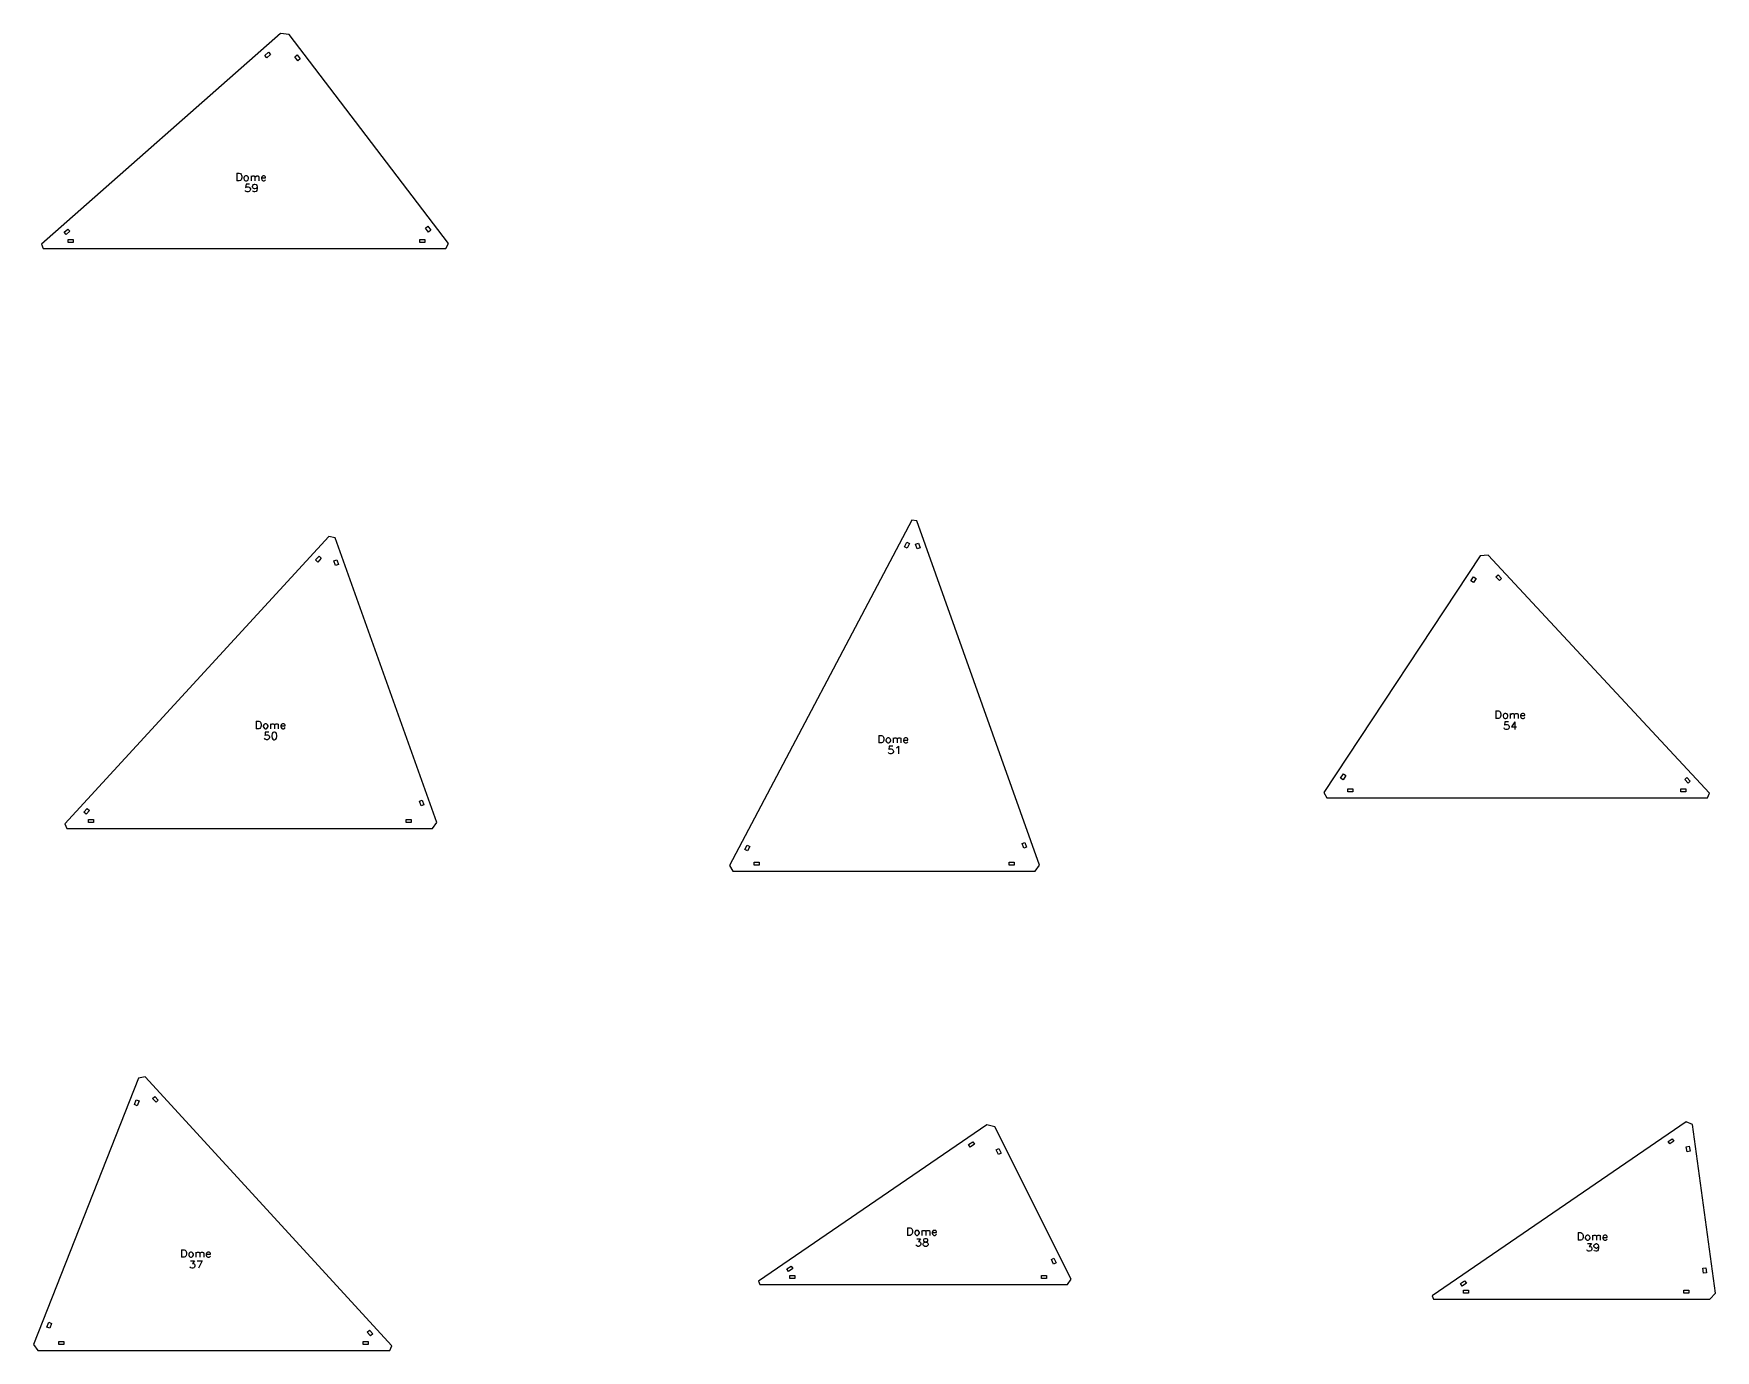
# Model space of a CAD drawing. Header units: metres. Extents: x 125 to 4410, y 56 to 3045.
# Drawn here: x 2718 to 4400, y 1705 to 3022 of the extents above; entities that cross this region are included whole.
import ezdxf

# ---------------------------------------------------------------- set-up
doc = ezdxf.new("R2010")
doc.units = ezdxf.units.M
doc.layers.add('dome_cuts', color=1, linetype='Continuous')
doc.layers.add('dome_marks', color=2, linetype='Continuous')

msp = doc.modelspace()

# ---------------------------------------------------------------- linework, layer by layer
at = {"layer": 'dome_cuts'}
for points in [[(2727.5, 2806.9), (3130.4, 2806.9), (3132.9, 2811.9), (2973.4, 3021), (2964.8, 3021.9), (2725.9, 2811.1)], [(2952.9, 3003.4), (2954.9, 3001.1), (2951.1, 2997.8), (2949.2, 3000.1)], [(2984.5, 2996.6), (2982.1, 2994.8), (2979.1, 2998.8), (2981.5, 3000.6)], [(2752.3, 2826.4), (2754.3, 2824.1), (2750.6, 2820.8), (2748.6, 2823.1)], [(3115.3, 2825.1), (3112.9, 2823.3), (3109.9, 2827.3), (3112.3, 2829.1)], [(2752.5, 2812.9), (2752.5, 2815.9), (2757.5, 2815.9), (2757.5, 2812.9)], [(3104.3, 2812.9), (3104.3, 2815.9), (3109.3, 2815.9), (3109.3, 2812.9)], [(3417.4, 2184.1), (3719.7, 2184.1), (3723.9, 2190.1), (3601.3, 2534.6), (3596.2, 2535), (3414, 2189.8)], [(2751.2, 2226.6), (3116.9, 2226.6), (3121.1, 2232.6), (3019.7, 2517.4), (3013.3, 2518.7), (2749.1, 2231.3)], [(3591.4, 2513.1), (3594.1, 2511.7), (3591.7, 2507.2), (3589.1, 2508.6)], [(3604.6, 2507.5), (3601.7, 2506.5), (3600.1, 2511.2), (3602.9, 2512.2)], [(3003.4, 2499), (3005.6, 2497), (3002.2, 2493.3), (3000, 2495.4)], [(3022.8, 2490.7), (3020, 2489.7), (3018.3, 2494.4), (3021.1, 2495.4)], [(4011.4, 2257.5), (4392.2, 2257.5), (4394.3, 2262.1), (4172.8, 2500.1), (4164.9, 2499.5), (4008.6, 2262.8)], [(4158.3, 2478.5), (4160.8, 2476.9), (4158, 2472.7), (4155.5, 2474.4)], [(4186.2, 2476.9), (4184, 2474.9), (4180.6, 2478.5), (4182.8, 2480.6)], [(4028, 2281.3), (4030.5, 2279.6), (4027.7, 2275.5), (4025.2, 2277.1)], [(4375, 2274), (4372.8, 2272), (4369.4, 2275.6), (4371.6, 2277.7)], [(3108.4, 2250.5), (3105.5, 2249.5), (3103.9, 2254.2), (3106.7, 2255.2)], [(4032.6, 2263.5), (4032.6, 2266.5), (4037.6, 2266.5), (4037.6, 2263.5)], [(4365.4, 2263.5), (4365.4, 2266.5), (4370.4, 2266.5), (4370.4, 2263.5)], [(2771.6, 2246.8), (2773.8, 2244.8), (2770.4, 2241.1), (2768.2, 2243.1)], [(2772.8, 2232.6), (2772.8, 2235.6), (2777.8, 2235.6), (2777.8, 2232.6)], [(3090.7, 2232.6), (3090.7, 2235.6), (3095.7, 2235.6), (3095.7, 2232.6)], [(3431.5, 2210.1), (3434.2, 2208.7), (3431.9, 2204.3), (3429.2, 2205.7)], [(3711.2, 2208), (3708.4, 2207), (3706.7, 2211.7), (3709.5, 2212.8)], [(3438.6, 2190.1), (3438.6, 2193.1), (3443.6, 2193.1), (3443.6, 2190.1)], [(3693.6, 2190.1), (3693.6, 2193.1), (3698.6, 2193.1), (3698.6, 2190.1)], [(2722, 1704.6), (3074.1, 1704.6), (3076.2, 1709.3), (2829.4, 1978.3), (2822.7, 1977.1), (2717.9, 1710.5)], [(2820.6, 1955.2), (2823.4, 1954.1), (2821.5, 1949.4), (2818.8, 1950.5)], [(2842.6, 1955), (2840.4, 1953), (2837, 1956.6), (2839.2, 1958.7)], [(3444.2, 1770.4), (3752.1, 1770.4), (3755.6, 1776), (3679.4, 1928.1), (3671.3, 1930.2), (3443.1, 1773.9)], [(4118, 1755.7), (4394.6, 1755.7), (4400.1, 1762), (4377.1, 1930.6), (4371, 1933.3), (4116.9, 1759.3)], [(3657.2, 1913.3), (3658.9, 1910.8), (3654.8, 1908), (3653.1, 1910.5)], [(3685.7, 1902), (3683.1, 1900.7), (3680.8, 1905.2), (3683.5, 1906.5)], [(4356.9, 1916.4), (4358.6, 1913.9), (4354.5, 1911.1), (4352.8, 1913.5)], [(4374.7, 1903.8), (4371.7, 1903.4), (4371, 1908.4), (4374, 1908.8)], [(3475.5, 1788.9), (3477.2, 1786.4), (3473.1, 1783.6), (3471.4, 1786.1)], [(3740.8, 1792.3), (3738.1, 1790.9), (3735.9, 1795.4), (3738.5, 1796.7)], [(4391.3, 1782.2), (4388.3, 1781.7), (4387.6, 1786.7), (4390.6, 1787.1)], [(3474.4, 1776.4), (3474.4, 1779.4), (3479.4, 1779.4), (3479.4, 1776.4)], [(3726, 1776.4), (3726, 1779.4), (3731, 1779.4), (3731, 1776.4)], [(4149.3, 1774.3), (4151, 1771.8), (4146.9, 1769), (4145.2, 1771.4)], [(4148.2, 1761.7), (4148.2, 1764.7), (4153.2, 1764.7), (4153.2, 1761.7)], [(4368.4, 1761.7), (4368.4, 1764.7), (4373.4, 1764.7), (4373.4, 1761.7)], [(2733.1, 1732.7), (2735.9, 1731.6), (2734.1, 1726.9), (2731.3, 1728)], [(3057.2, 1721.2), (3055, 1719.1), (3051.6, 1722.8), (3053.8, 1724.9)], [(2743.1, 1710.6), (2743.1, 1713.6), (2748.1, 1713.6), (2748.1, 1710.6)], [(3047.5, 1710.6), (3047.5, 1713.6), (3052.5, 1713.6), (3052.5, 1710.6)]]:
    msp.add_lwpolyline(points, close=True, dxfattribs=at)
at = {"layer": 'dome_marks'}
for p, q in [((2921.1, 2882.2), (2921.1, 2874.7)), ((2921.1, 2882.2), (2923.6, 2882.2)), ((2923.6, 2882.2), (2924.7, 2881.8)), ((2924.7, 2881.8), (2925.4, 2881.1)), ((2925.4, 2881.1), (2925.8, 2880.4)), ((2925.8, 2876.5), (2925.4, 2875.7)), ((2925.8, 2880.4), (2926.1, 2879.3)), ((2926.1, 2877.5), (2925.8, 2876.5)), ((2926.1, 2879.3), (2926.1, 2877.5)), ((2928.6, 2878.6), (2928.3, 2877.5)), ((2928.3, 2877.5), (2928.3, 2876.8)), ((2928.3, 2876.8), (2928.6, 2875.7)), ((2929.3, 2879.3), (2928.6, 2878.6)), ((2930, 2879.7), (2929.3, 2879.3)), ((2931.1, 2879.7), (2930, 2879.7)), ((2931.8, 2879.3), (2931.1, 2879.7)), ((2932.5, 2878.6), (2931.8, 2879.3)), ((2932.9, 2877.5), (2932.5, 2878.6)), ((2932.5, 2875.7), (2932.9, 2876.8)), ((2932.9, 2876.8), (2932.9, 2877.5)), ((2935.4, 2879.7), (2935.4, 2874.7)), ((2935.4, 2878.2), (2936.5, 2879.3)), ((2936.5, 2879.3), (2937.2, 2879.7)), ((2937.2, 2879.7), (2938.3, 2879.7)), ((2938.3, 2879.7), (2939, 2879.3)), ((2939, 2879.3), (2939.3, 2878.2)), ((2939.3, 2878.2), (2940.4, 2879.3)), ((2939.3, 2878.2), (2939.3, 2874.7)), ((2940.4, 2879.3), (2941.1, 2879.7)), ((2941.1, 2879.7), (2942.2, 2879.7)), ((2942.2, 2879.7), (2942.9, 2879.3)), ((2942.9, 2879.3), (2943.3, 2878.2)), ((2943.3, 2878.2), (2943.3, 2874.7)), ((2946.1, 2878.6), (2945.8, 2877.5)), ((2945.8, 2877.5), (2950, 2877.5)), ((2945.8, 2877.5), (2945.8, 2876.8)), ((2945.8, 2876.8), (2946.1, 2875.7)), ((2946.8, 2879.3), (2946.1, 2878.6)), ((2947.5, 2879.7), (2946.8, 2879.3)), ((2948.6, 2879.7), (2947.5, 2879.7)), ((2949.3, 2879.3), (2948.6, 2879.7)), ((2949.7, 2879), (2949.3, 2879.3)), ((2950, 2878.2), (2949.7, 2879)), ((2950, 2877.5), (2950, 2878.2)), ((2923.6, 2874.7), (2921.1, 2874.7)), ((2924.7, 2875), (2923.6, 2874.7)), ((2925.4, 2875.7), (2924.7, 2875)), ((2928.6, 2875.7), (2929.3, 2875)), ((2929.3, 2875), (2930, 2874.7)), ((2930, 2864.4), (2929.7, 2865.1)), ((2930, 2874.7), (2931.1, 2874.7)), ((2930.4, 2871.2), (2930, 2868)), ((2930, 2868), (2930.4, 2868.3)), ((2930.4, 2864), (2930, 2864.4)), ((2934, 2871.2), (2930.4, 2871.2)), ((2930.4, 2868.3), (2931.5, 2868.7)), ((2931.5, 2863.7), (2930.4, 2864)), ((2931.1, 2874.7), (2931.8, 2875)), ((2931.5, 2868.7), (2932.5, 2868.7)), ((2932.5, 2863.7), (2931.5, 2863.7)), ((2931.8, 2875), (2932.5, 2875.7)), ((2932.5, 2868.7), (2933.6, 2868.3)), ((2933.6, 2864), (2932.5, 2863.7)), ((2933.6, 2868.3), (2934.3, 2867.6)), ((2934.3, 2864.7), (2933.6, 2864)), ((2934.3, 2867.6), (2934.7, 2866.5)), ((2934.7, 2865.8), (2934.3, 2864.7)), ((2934.7, 2866.5), (2934.7, 2865.8)), ((2936.8, 2869), (2937.2, 2870.1)), ((2936.8, 2868.7), (2936.8, 2869)), ((2937.2, 2867.6), (2936.8, 2868.7)), ((2937.2, 2870.1), (2937.9, 2870.8)), ((2937.9, 2866.9), (2937.2, 2867.6)), ((2937.5, 2864), (2937.2, 2864.7)), ((2938.6, 2863.7), (2937.5, 2864)), ((2937.9, 2870.8), (2939, 2871.2)), ((2939, 2866.5), (2937.9, 2866.9)), ((2939.3, 2863.7), (2938.6, 2863.7)), ((2939, 2871.2), (2939.3, 2871.2)), ((2939.3, 2866.5), (2939, 2866.5)), ((2939.3, 2871.2), (2940.4, 2870.8)), ((2940.4, 2866.9), (2939.3, 2866.5)), ((2940.4, 2864), (2939.3, 2863.7)), ((2940.4, 2870.8), (2941.1, 2870.1)), ((2941.1, 2867.6), (2940.4, 2866.9)), ((2941.1, 2865.1), (2940.4, 2864)), ((2941.1, 2870.1), (2941.5, 2868.7)), ((2941.5, 2868.7), (2941.1, 2867.6)), ((2941.5, 2866.9), (2941.1, 2865.1)), ((2941.5, 2868.7), (2941.5, 2866.9)), ((2946.1, 2875.7), (2946.8, 2875)), ((2946.8, 2875), (2947.5, 2874.7)), ((2947.5, 2874.7), (2948.6, 2874.7)), ((2948.6, 2874.7), (2949.3, 2875)), ((2949.3, 2875), (2950, 2875.7)), ((4180.6, 2344.3), (4180.6, 2336.8)), ((4180.6, 2344.3), (4183.1, 2344.3)), ((4183.1, 2344.3), (4184.2, 2344)), ((4184.2, 2344), (4184.9, 2343.3)), ((4184.9, 2343.3), (4185.2, 2342.5)), ((4185.2, 2338.6), (4184.9, 2337.9)), ((4185.2, 2342.5), (4185.6, 2341.5)), ((4185.6, 2339.7), (4185.2, 2338.6)), ((4185.6, 2341.5), (4185.6, 2339.7)), ((4188.1, 2340.8), (4187.7, 2339.7)), ((4187.7, 2339.7), (4187.7, 2339)), ((4187.7, 2339), (4188.1, 2337.9)), ((4188.8, 2341.5), (4188.1, 2340.8)), ((4189.5, 2341.8), (4188.8, 2341.5)), ((4190.6, 2341.8), (4189.5, 2341.8)), ((4191.3, 2341.5), (4190.6, 2341.8)), ((4192, 2340.8), (4191.3, 2341.5)), ((4192.4, 2339.7), (4192, 2340.8)), ((4192, 2337.9), (4192.4, 2339)), ((4192.4, 2339), (4192.4, 2339.7)), ((4194.9, 2341.8), (4194.9, 2336.8)), ((4194.9, 2340.4), (4196, 2341.5)), ((4196, 2341.5), (4196.7, 2341.8)), ((4196.7, 2341.8), (4197.7, 2341.8)), ((4197.7, 2341.8), (4198.5, 2341.5)), ((4198.5, 2341.5), (4198.8, 2340.4)), ((4198.8, 2340.4), (4199.9, 2341.5)), ((4198.8, 2340.4), (4198.8, 2336.8)), ((4199.9, 2341.5), (4200.6, 2341.8)), ((4200.6, 2341.8), (4201.7, 2341.8)), ((4201.7, 2341.8), (4202.4, 2341.5)), ((4202.4, 2341.5), (4202.7, 2340.4)), ((4202.7, 2340.4), (4202.7, 2336.8)), ((4205.6, 2340.8), (4205.2, 2339.7)), ((4205.2, 2339.7), (4209.5, 2339.7)), ((4205.2, 2339.7), (4205.2, 2339)), ((4205.2, 2339), (4205.6, 2337.9)), ((4206.3, 2341.5), (4205.6, 2340.8)), ((4207, 2341.8), (4206.3, 2341.5)), ((4208.1, 2341.8), (4207, 2341.8)), ((4208.8, 2341.5), (4208.1, 2341.8)), ((4209.2, 2341.1), (4208.8, 2341.5)), ((4209.5, 2340.4), (4209.2, 2341.1)), ((4209.5, 2339.7), (4209.5, 2340.4)), ((2940.6, 2334), (2940.6, 2326.5)), ((2940.6, 2334), (2943.1, 2334)), ((2943.1, 2326.5), (2940.6, 2326.5)), ((2943.1, 2334), (2944.2, 2333.7)), ((2944.2, 2326.9), (2943.1, 2326.5)), ((2944.2, 2333.7), (2944.9, 2333)), ((2944.9, 2327.6), (2944.2, 2326.9)), ((2944.9, 2333), (2945.2, 2332.2)), ((2945.2, 2328.3), (2944.9, 2327.6)), ((2945.2, 2332.2), (2945.6, 2331.2)), ((2945.6, 2329.4), (2945.2, 2328.3)), ((2945.6, 2331.2), (2945.6, 2329.4)), ((2948.1, 2330.5), (2947.7, 2329.4)), ((2947.7, 2329.4), (2947.7, 2328.7)), ((2947.7, 2328.7), (2948.1, 2327.6)), ((2948.8, 2331.2), (2948.1, 2330.5)), ((2948.1, 2327.6), (2948.8, 2326.9)), ((2949.5, 2331.5), (2948.8, 2331.2)), ((2948.8, 2326.9), (2949.5, 2326.5)), ((2949.7, 2323), (2949.4, 2319.8)), ((2950.6, 2331.5), (2949.5, 2331.5)), ((2949.5, 2326.5), (2950.6, 2326.5)), ((2953.3, 2323), (2949.7, 2323)), ((2951.3, 2331.2), (2950.6, 2331.5)), ((2950.6, 2326.5), (2951.3, 2326.9)), ((2952, 2330.5), (2951.3, 2331.2)), ((2951.3, 2326.9), (2952, 2327.6)), ((2952.4, 2329.4), (2952, 2330.5)), ((2952, 2327.6), (2952.4, 2328.7)), ((2952.4, 2328.7), (2952.4, 2329.4)), ((2954.9, 2331.5), (2954.9, 2326.5)), ((2954.9, 2330.1), (2956, 2331.2)), ((2956, 2331.2), (2956.7, 2331.5)), ((2956.5, 2321.6), (2956.1, 2319.8)), ((2957.2, 2322.7), (2956.5, 2321.6)), ((2956.7, 2331.5), (2957.7, 2331.5)), ((2958.3, 2323), (2957.2, 2322.7)), ((2957.7, 2331.5), (2958.5, 2331.2)), ((2959, 2323), (2958.3, 2323)), ((2958.5, 2331.2), (2958.8, 2330.1)), ((2958.8, 2330.1), (2959.9, 2331.2)), ((2958.8, 2330.1), (2958.8, 2326.5)), ((2960.1, 2322.7), (2959, 2323)), ((2959.9, 2331.2), (2960.6, 2331.5)), ((2960.8, 2321.6), (2960.1, 2322.7)), ((2960.6, 2331.5), (2961.7, 2331.5)), ((2961.1, 2319.8), (2960.8, 2321.6)), ((2961.7, 2331.5), (2962.4, 2331.2)), ((2962.4, 2331.2), (2962.7, 2330.1)), ((2962.7, 2330.1), (2962.7, 2326.5)), ((2965.6, 2330.5), (2965.2, 2329.4)), ((2965.2, 2329.4), (2969.5, 2329.4)), ((2965.2, 2329.4), (2965.2, 2328.7)), ((2965.2, 2328.7), (2965.6, 2327.6)), ((2966.3, 2331.2), (2965.6, 2330.5)), ((2965.6, 2327.6), (2966.3, 2326.9)), ((2967, 2331.5), (2966.3, 2331.2)), ((2966.3, 2326.9), (2967, 2326.5)), ((2968.1, 2331.5), (2967, 2331.5)), ((2967, 2326.5), (2968.1, 2326.5)), ((2968.8, 2331.2), (2968.1, 2331.5)), ((2968.1, 2326.5), (2968.8, 2326.9)), ((2969.2, 2330.8), (2968.8, 2331.2)), ((2968.8, 2326.9), (2969.5, 2327.6)), ((2969.5, 2330.1), (2969.2, 2330.8)), ((2969.5, 2329.4), (2969.5, 2330.1)), ((4183.1, 2336.8), (4180.6, 2336.8)), ((4184.2, 2337.2), (4183.1, 2336.8)), ((4184.9, 2337.9), (4184.2, 2337.2)), ((4188.1, 2337.9), (4188.8, 2337.2)), ((4188.8, 2337.2), (4189.5, 2336.8)), ((4189.2, 2326.5), (4188.8, 2327.3)), ((4189.5, 2333.3), (4189.2, 2330.1)), ((4189.2, 2330.1), (4189.5, 2330.5)), ((4189.5, 2326.2), (4189.2, 2326.5)), ((4189.5, 2336.8), (4190.6, 2336.8)), ((4193.1, 2333.3), (4189.5, 2333.3)), ((4189.5, 2330.5), (4190.6, 2330.8)), ((4190.6, 2325.8), (4189.5, 2326.2)), ((4190.6, 2336.8), (4191.3, 2337.2)), ((4190.6, 2330.8), (4191.7, 2330.8)), ((4191.7, 2325.8), (4190.6, 2325.8)), ((4191.3, 2337.2), (4192, 2337.9)), ((4191.7, 2330.8), (4192.7, 2330.5)), ((4192.7, 2326.2), (4191.7, 2325.8)), ((4192.7, 2330.5), (4193.5, 2329.8)), ((4193.5, 2326.9), (4192.7, 2326.2)), ((4193.5, 2329.8), (4193.8, 2328.7)), ((4193.8, 2328), (4193.5, 2326.9)), ((4193.8, 2328.7), (4193.8, 2328)), ((4199.5, 2333.3), (4196, 2328.3)), ((4196, 2328.3), (4201.3, 2328.3)), ((4199.5, 2333.3), (4199.5, 2325.8)), ((4205.6, 2337.9), (4206.3, 2337.2)), ((4206.3, 2337.2), (4207, 2336.8)), ((4207, 2336.8), (4208.1, 2336.8)), ((4208.1, 2336.8), (4208.8, 2337.2)), ((4208.8, 2337.2), (4209.5, 2337.9)), ((2949.4, 2316.2), (2949, 2317)), ((2949.4, 2319.8), (2949.7, 2320.2)), ((2949.7, 2315.9), (2949.4, 2316.2)), ((2949.7, 2320.2), (2950.8, 2320.5)), ((2950.8, 2315.5), (2949.7, 2315.9)), ((2950.8, 2320.5), (2951.9, 2320.5)), ((2951.9, 2315.5), (2950.8, 2315.5)), ((2951.9, 2320.5), (2952.9, 2320.2)), ((2952.9, 2315.9), (2951.9, 2315.5)), ((2952.9, 2320.2), (2953.6, 2319.5)), ((2953.6, 2316.6), (2952.9, 2315.9)), ((2953.6, 2319.5), (2954, 2318.4)), ((2954, 2317.7), (2953.6, 2316.6)), ((2954, 2318.4), (2954, 2317.7)), ((2956.1, 2319.8), (2956.1, 2318.7)), ((2956.1, 2318.7), (2956.5, 2317)), ((2956.5, 2317), (2957.2, 2315.9)), ((2957.2, 2315.9), (2958.3, 2315.5)), ((2958.3, 2315.5), (2959, 2315.5)), ((2959, 2315.5), (2960.1, 2315.9)), ((2960.1, 2315.9), (2960.8, 2317)), ((2960.8, 2317), (2961.1, 2318.7)), ((2961.1, 2318.7), (2961.1, 2319.8)), ((3563.4, 2319.9), (3563.4, 2312.4)), ((3563.4, 2319.9), (3565.9, 2319.9)), ((3565.9, 2312.4), (3563.4, 2312.4)), ((3565.9, 2319.9), (3567, 2319.5)), ((3567, 2312.7), (3565.9, 2312.4)), ((3567, 2319.5), (3567.7, 2318.8)), ((3567.7, 2313.5), (3567, 2312.7)), ((3567.7, 2318.8), (3568, 2318.1)), ((3568, 2314.2), (3567.7, 2313.5)), ((3568, 2318.1), (3568.4, 2317)), ((3568.4, 2315.2), (3568, 2314.2)), ((3568.4, 2317), (3568.4, 2315.2)), ((3570.9, 2316.3), (3570.5, 2315.2)), ((3570.5, 2315.2), (3570.5, 2314.5)), ((3570.5, 2314.5), (3570.9, 2313.5)), ((3571.6, 2317), (3570.9, 2316.3)), ((3570.9, 2313.5), (3571.6, 2312.7)), ((3572.3, 2317.4), (3571.6, 2317)), ((3571.6, 2312.7), (3572.3, 2312.4)), ((3573.4, 2317.4), (3572.3, 2317.4)), ((3572.3, 2312.4), (3573.4, 2312.4)), ((3573.6, 2308.9), (3573.2, 2305.7)), ((3573.2, 2305.7), (3573.6, 2306)), ((3574.1, 2317), (3573.4, 2317.4)), ((3573.4, 2312.4), (3574.1, 2312.7)), ((3577.2, 2308.9), (3573.6, 2308.9)), ((3573.6, 2306), (3574.7, 2306.4)), ((3574.8, 2316.3), (3574.1, 2317)), ((3574.1, 2312.7), (3574.8, 2313.5)), ((3574.7, 2306.4), (3575.7, 2306.4)), ((3575.2, 2315.2), (3574.8, 2316.3)), ((3574.8, 2313.5), (3575.2, 2314.5)), ((3575.2, 2314.5), (3575.2, 2315.2)), ((3575.7, 2306.4), (3576.8, 2306)), ((3576.8, 2306), (3577.5, 2305.3)), ((3577.5, 2305.3), (3577.9, 2304.2)), ((3577.7, 2317.4), (3577.7, 2312.4)), ((3577.7, 2316), (3578.8, 2317)), ((3578.8, 2317), (3579.5, 2317.4)), ((3579.5, 2317.4), (3580.5, 2317.4)), ((3580.5, 2317.4), (3581.3, 2317)), ((3581.1, 2307.5), (3581.8, 2307.8)), ((3581.3, 2317), (3581.6, 2316)), ((3581.6, 2316), (3582.7, 2317)), ((3581.6, 2316), (3581.6, 2312.4)), ((3581.8, 2307.8), (3582.9, 2308.9)), ((3582.7, 2317), (3583.4, 2317.4)), ((3582.9, 2308.9), (3582.9, 2301.4)), ((3583.4, 2317.4), (3584.5, 2317.4)), ((3584.5, 2317.4), (3585.2, 2317)), ((3585.2, 2317), (3585.5, 2316)), ((3585.5, 2316), (3585.5, 2312.4)), ((3588.4, 2316.3), (3588, 2315.2)), ((3588, 2315.2), (3592.3, 2315.2)), ((3588, 2315.2), (3588, 2314.5)), ((3588, 2314.5), (3588.4, 2313.5)), ((3589.1, 2317), (3588.4, 2316.3)), ((3588.4, 2313.5), (3589.1, 2312.7)), ((3589.8, 2317.4), (3589.1, 2317)), ((3589.1, 2312.7), (3589.8, 2312.4)), ((3590.9, 2317.4), (3589.8, 2317.4)), ((3589.8, 2312.4), (3590.9, 2312.4)), ((3591.6, 2317), (3590.9, 2317.4)), ((3590.9, 2312.4), (3591.6, 2312.7)), ((3592, 2316.7), (3591.6, 2317)), ((3591.6, 2312.7), (3592.3, 2313.5)), ((3592.3, 2316), (3592, 2316.7)), ((3592.3, 2315.2), (3592.3, 2316)), ((3573.2, 2302.1), (3572.9, 2302.8)), ((3573.6, 2301.7), (3573.2, 2302.1)), ((3574.7, 2301.4), (3573.6, 2301.7)), ((3575.7, 2301.4), (3574.7, 2301.4)), ((3576.8, 2301.7), (3575.7, 2301.4)), ((3577.5, 2302.5), (3576.8, 2301.7)), ((3577.9, 2303.5), (3577.5, 2302.5)), ((3577.9, 2304.2), (3577.9, 2303.5)), ((3592.1, 1827.2), (3592.1, 1819.7)), ((3592.1, 1827.2), (3594.6, 1827.2)), ((3594.6, 1819.7), (3592.1, 1819.7)), ((3594.6, 1827.2), (3595.7, 1826.9)), ((3595.7, 1820.1), (3594.6, 1819.7)), ((3595.7, 1826.9), (3596.4, 1826.2)), ((3596.4, 1820.8), (3595.7, 1820.1)), ((3596.4, 1826.2), (3596.7, 1825.5)), ((3596.7, 1821.5), (3596.4, 1820.8)), ((3596.7, 1825.5), (3597.1, 1824.4)), ((3597.1, 1822.6), (3596.7, 1821.5)), ((3597.1, 1824.4), (3597.1, 1822.6)), ((3599.6, 1823.7), (3599.2, 1822.6)), ((3599.2, 1822.6), (3599.2, 1821.9)), ((3599.2, 1821.9), (3599.6, 1820.8)), ((3600.3, 1824.4), (3599.6, 1823.7)), ((3599.6, 1820.8), (3600.3, 1820.1)), ((3601, 1824.7), (3600.3, 1824.4)), ((3600.3, 1820.1), (3601, 1819.7)), ((3602.1, 1824.7), (3601, 1824.7)), ((3601, 1819.7), (3602.1, 1819.7)), ((3602.8, 1824.4), (3602.1, 1824.7)), ((3602.1, 1819.7), (3602.8, 1820.1)), ((3603.5, 1823.7), (3602.8, 1824.4)), ((3602.8, 1820.1), (3603.5, 1820.8)), ((3603.9, 1822.6), (3603.5, 1823.7)), ((3603.5, 1820.8), (3603.9, 1821.9)), ((3603.9, 1821.9), (3603.9, 1822.6)), ((3606.4, 1824.7), (3606.4, 1819.7)), ((3606.4, 1823.3), (3607.5, 1824.4)), ((3607.5, 1824.4), (3608.2, 1824.7)), ((3608.2, 1824.7), (3609.2, 1824.7)), ((3609.2, 1824.7), (3610, 1824.4)), ((3610, 1824.4), (3610.3, 1823.3)), ((3610.3, 1823.3), (3611.4, 1824.4)), ((3610.3, 1823.3), (3610.3, 1819.7)), ((3611.4, 1824.4), (3612.1, 1824.7)), ((3612.1, 1824.7), (3613.2, 1824.7)), ((3613.2, 1824.7), (3613.9, 1824.4)), ((3613.9, 1824.4), (3614.2, 1823.3)), ((3614.2, 1823.3), (3614.2, 1819.7)), ((3617.1, 1823.7), (3616.7, 1822.6)), ((3616.7, 1822.6), (3621, 1822.6)), ((3616.7, 1822.6), (3616.7, 1821.9)), ((3616.7, 1821.9), (3617.1, 1820.8)), ((3617.8, 1824.4), (3617.1, 1823.7)), ((3617.1, 1820.8), (3617.8, 1820.1)), ((3618.5, 1824.7), (3617.8, 1824.4)), ((3617.8, 1820.1), (3618.5, 1819.7)), ((3619.6, 1824.7), (3618.5, 1824.7)), ((3618.5, 1819.7), (3619.6, 1819.7)), ((3620.3, 1824.4), (3619.6, 1824.7)), ((3619.6, 1819.7), (3620.3, 1820.1)), ((3620.7, 1824), (3620.3, 1824.4)), ((3620.3, 1820.1), (3621, 1820.8)), ((3621, 1823.3), (3620.7, 1824)), ((3621, 1822.6), (3621, 1823.3)), ((4262.9, 1822.4), (4262.9, 1814.9)), ((4262.9, 1822.4), (4265.4, 1822.4)), ((4265.4, 1822.4), (4266.5, 1822)), ((4266.5, 1822), (4267.2, 1821.3)), ((4267.2, 1821.3), (4267.5, 1820.6)), ((4267.5, 1820.6), (4267.9, 1819.5)), ((4267.9, 1817.7), (4267.5, 1816.6)), ((4267.9, 1819.5), (4267.9, 1817.7)), ((4270.4, 1818.8), (4270, 1817.7)), ((4270, 1817.7), (4270, 1817)), ((4270, 1817), (4270.4, 1815.9)), ((4271.1, 1819.5), (4270.4, 1818.8)), ((4271.8, 1819.9), (4271.1, 1819.5)), ((4272.9, 1819.9), (4271.8, 1819.9)), ((4273.6, 1819.5), (4272.9, 1819.9)), ((4274.3, 1818.8), (4273.6, 1819.5)), ((4274.7, 1817.7), (4274.3, 1818.8)), ((4274.3, 1815.9), (4274.7, 1817)), ((4274.7, 1817), (4274.7, 1817.7)), ((4277.2, 1819.9), (4277.2, 1814.9)), ((4277.2, 1818.4), (4278.2, 1819.5)), ((4278.2, 1819.5), (4279, 1819.9)), ((4279, 1819.9), (4280, 1819.9)), ((4280, 1819.9), (4280.7, 1819.5)), ((4280.7, 1819.5), (4281.1, 1818.4)), ((4281.1, 1818.4), (4282.2, 1819.5)), ((4281.1, 1818.4), (4281.1, 1814.9)), ((4282.2, 1819.5), (4282.9, 1819.9)), ((4282.9, 1819.9), (4284, 1819.9)), ((4284, 1819.9), (4284.7, 1819.5)), ((4284.7, 1819.5), (4285, 1818.4)), ((4285, 1818.4), (4285, 1814.9)), ((4287.9, 1818.8), (4287.5, 1817.7)), ((4287.5, 1817.7), (4291.8, 1817.7)), ((4287.5, 1817.7), (4287.5, 1817)), ((4287.5, 1817), (4287.9, 1815.9)), ((4288.6, 1819.5), (4287.9, 1818.8)), ((4289.3, 1819.9), (4288.6, 1819.5)), ((4290.4, 1819.9), (4289.3, 1819.9)), ((4291.1, 1819.5), (4290.4, 1819.9)), ((4291.5, 1819.1), (4291.1, 1819.5)), ((4291.8, 1818.4), (4291.5, 1819.1)), ((4291.8, 1817.7), (4291.8, 1818.4)), ((2865.9, 1805.3), (2865.9, 1797.8)), ((2865.9, 1805.3), (2868.4, 1805.3)), ((2868.4, 1805.3), (2869.5, 1805)), ((2869.5, 1805), (2870.2, 1804.3)), ((2870.2, 1804.3), (2870.6, 1803.5)), ((2870.6, 1803.5), (2870.9, 1802.5)), ((2870.9, 1800.7), (2870.6, 1799.6)), ((2870.9, 1802.5), (2870.9, 1800.7)), ((2873.4, 1801.8), (2873.1, 1800.7)), ((2873.1, 1800.7), (2873.1, 1800)), ((2873.1, 1800), (2873.4, 1798.9)), ((2874.1, 1802.5), (2873.4, 1801.8)), ((2874.8, 1802.8), (2874.1, 1802.5)), ((2875.9, 1802.8), (2874.8, 1802.8)), ((2876.6, 1802.5), (2875.9, 1802.8)), ((2877.3, 1801.8), (2876.6, 1802.5)), ((2877.7, 1800.7), (2877.3, 1801.8)), ((2877.3, 1798.9), (2877.7, 1800)), ((2877.7, 1800), (2877.7, 1800.7)), ((2880.2, 1802.8), (2880.2, 1797.8)), ((2880.2, 1801.4), (2881.3, 1802.5)), ((2881.3, 1802.5), (2882, 1802.8)), ((2882, 1802.8), (2883.1, 1802.8)), ((2883.1, 1802.8), (2883.8, 1802.5)), ((2883.8, 1802.5), (2884.1, 1801.4)), ((2884.1, 1801.4), (2885.2, 1802.5)), ((2884.1, 1801.4), (2884.1, 1797.8)), ((2885.2, 1802.5), (2885.9, 1802.8)), ((2885.9, 1802.8), (2887, 1802.8)), ((2887, 1802.8), (2887.7, 1802.5)), ((2887.7, 1802.5), (2888.1, 1801.4)), ((2888.1, 1801.4), (2888.1, 1797.8)), ((2890.9, 1801.8), (2890.6, 1800.7)), ((2890.6, 1800.7), (2894.8, 1800.7)), ((2890.6, 1800.7), (2890.6, 1800)), ((2890.6, 1800), (2890.9, 1798.9)), ((2891.6, 1802.5), (2890.9, 1801.8)), ((2892.3, 1802.8), (2891.6, 1802.5)), ((2893.4, 1802.8), (2892.3, 1802.8)), ((2894.1, 1802.5), (2893.4, 1802.8)), ((2894.5, 1802.1), (2894.1, 1802.5)), ((2894.8, 1801.4), (2894.5, 1802.1)), ((2894.8, 1800.7), (2894.8, 1801.4)), ((3600.9, 1809.5), (3600.5, 1810.2)), ((3601.2, 1809.1), (3600.9, 1809.5)), ((3601.2, 1816.2), (3605.1, 1816.2)), ((3602.3, 1808.7), (3601.2, 1809.1)), ((3603.4, 1808.7), (3602.3, 1808.7)), ((3605.1, 1816.2), (3603, 1813.4)), ((3603, 1813.4), (3604.1, 1813.4)), ((3604.4, 1809.1), (3603.4, 1808.7)), ((3604.1, 1813.4), (3604.8, 1813)), ((3605.1, 1809.8), (3604.4, 1809.1)), ((3604.8, 1813), (3605.1, 1812.7)), ((3605.1, 1812.7), (3605.5, 1811.6)), ((3605.5, 1810.9), (3605.1, 1809.8)), ((3605.5, 1811.6), (3605.5, 1810.9)), ((3607.6, 1811.2), (3608, 1812)), ((3607.6, 1810.2), (3607.6, 1811.2)), ((3608, 1809.5), (3607.6, 1810.2)), ((3608.4, 1815.9), (3608, 1815.2)), ((3608, 1815.2), (3608, 1814.5)), ((3608, 1814.5), (3608.4, 1813.7)), ((3608, 1812), (3608.7, 1812.7)), ((3608.4, 1809.1), (3608, 1809.5)), ((3609.4, 1816.2), (3608.4, 1815.9)), ((3608.4, 1813.7), (3609.1, 1813.4)), ((3609.4, 1808.7), (3608.4, 1809.1)), ((3608.7, 1812.7), (3609.8, 1813)), ((3609.1, 1813.4), (3610.5, 1813)), ((3610.9, 1816.2), (3609.4, 1816.2)), ((3610.9, 1808.7), (3609.4, 1808.7)), ((3609.8, 1813), (3611.2, 1813.4)), ((3610.5, 1813), (3611.6, 1812.7)), ((3611.9, 1815.9), (3610.9, 1816.2)), ((3611.9, 1809.1), (3610.9, 1808.7)), ((3611.2, 1813.4), (3611.9, 1813.7)), ((3611.6, 1812.7), (3612.3, 1812)), ((3612.3, 1815.2), (3611.9, 1815.9)), ((3611.9, 1813.7), (3612.3, 1814.5)), ((3612.3, 1809.5), (3611.9, 1809.1)), ((3612.3, 1814.5), (3612.3, 1815.2)), ((3612.3, 1812), (3612.6, 1811.2)), ((3612.6, 1810.2), (3612.3, 1809.5)), ((3612.6, 1811.2), (3612.6, 1810.2)), ((4265.4, 1814.9), (4262.9, 1814.9)), ((4266.5, 1815.2), (4265.4, 1814.9)), ((4267.2, 1815.9), (4266.5, 1815.2)), ((4267.5, 1816.6), (4267.2, 1815.9)), ((4270.4, 1815.9), (4271.1, 1815.2)), ((4271.1, 1815.2), (4271.8, 1814.9)), ((4271.8, 1804.6), (4271.5, 1805.3)), ((4271.8, 1814.9), (4272.9, 1814.9)), ((4272.2, 1804.2), (4271.8, 1804.6)), ((4272.2, 1811.4), (4276.1, 1811.4)), ((4273.2, 1803.9), (4272.2, 1804.2)), ((4272.9, 1814.9), (4273.6, 1815.2)), ((4274.3, 1803.9), (4273.2, 1803.9)), ((4273.6, 1815.2), (4274.3, 1815.9)), ((4276.1, 1811.4), (4274, 1808.5)), ((4274, 1808.5), (4275, 1808.5)), ((4275.4, 1804.2), (4274.3, 1803.9)), ((4275, 1808.5), (4275.7, 1808.1)), ((4276.1, 1804.9), (4275.4, 1804.2)), ((4275.7, 1808.1), (4276.1, 1807.8)), ((4276.1, 1807.8), (4276.5, 1806.7)), ((4276.5, 1806), (4276.1, 1804.9)), ((4276.5, 1806.7), (4276.5, 1806)), ((4278.6, 1809.2), (4279, 1810.3)), ((4278.6, 1808.9), (4278.6, 1809.2)), ((4279, 1807.8), (4278.6, 1808.9)), ((4279, 1810.3), (4279.7, 1811)), ((4279.7, 1807.1), (4279, 1807.8)), ((4279.3, 1804.2), (4279, 1804.9)), ((4280.4, 1803.9), (4279.3, 1804.2)), ((4279.7, 1811), (4280.7, 1811.4)), ((4280.7, 1806.7), (4279.7, 1807.1)), ((4281.1, 1803.9), (4280.4, 1803.9)), ((4280.7, 1811.4), (4281.1, 1811.4)), ((4281.1, 1806.7), (4280.7, 1806.7)), ((4281.1, 1811.4), (4282.2, 1811)), ((4282.2, 1807.1), (4281.1, 1806.7)), ((4282.2, 1804.2), (4281.1, 1803.9)), ((4282.2, 1811), (4282.9, 1810.3)), ((4282.9, 1807.8), (4282.2, 1807.1)), ((4282.9, 1805.3), (4282.2, 1804.2)), ((4282.9, 1810.3), (4283.2, 1808.9)), ((4283.2, 1808.9), (4282.9, 1807.8)), ((4283.2, 1807.1), (4282.9, 1805.3)), ((4283.2, 1808.9), (4283.2, 1807.1)), ((4287.9, 1815.9), (4288.6, 1815.2)), ((4288.6, 1815.2), (4289.3, 1814.9)), ((4289.3, 1814.9), (4290.4, 1814.9)), ((4290.4, 1814.9), (4291.1, 1815.2)), ((4291.1, 1815.2), (4291.8, 1815.9)), ((2868.4, 1797.8), (2865.9, 1797.8)), ((2869.5, 1798.2), (2868.4, 1797.8)), ((2870.2, 1798.9), (2869.5, 1798.2)), ((2870.6, 1799.6), (2870.2, 1798.9)), ((2873.4, 1798.9), (2874.1, 1798.2)), ((2874.1, 1798.2), (2874.8, 1797.8)), ((2874.7, 1787.5), (2874.3, 1788.3)), ((2875, 1787.2), (2874.7, 1787.5)), ((2874.8, 1797.8), (2875.9, 1797.8)), ((2875, 1794.3), (2878.9, 1794.3)), ((2876.1, 1786.8), (2875, 1787.2)), ((2875.9, 1797.8), (2876.6, 1798.2)), ((2877.2, 1786.8), (2876.1, 1786.8)), ((2876.6, 1798.2), (2877.3, 1798.9)), ((2878.9, 1794.3), (2876.8, 1791.5)), ((2876.8, 1791.5), (2877.9, 1791.5)), ((2878.2, 1787.2), (2877.2, 1786.8)), ((2877.9, 1791.5), (2878.6, 1791.1)), ((2878.9, 1787.9), (2878.2, 1787.2)), ((2878.6, 1791.1), (2878.9, 1790.8)), ((2878.9, 1790.8), (2879.3, 1789.7)), ((2879.3, 1789), (2878.9, 1787.9)), ((2879.3, 1789.7), (2879.3, 1789)), ((2881.4, 1794.3), (2886.4, 1794.3)), ((2886.4, 1794.3), (2882.9, 1786.8)), ((2890.9, 1798.9), (2891.6, 1798.2)), ((2891.6, 1798.2), (2892.3, 1797.8)), ((2892.3, 1797.8), (2893.4, 1797.8)), ((2893.4, 1797.8), (2894.1, 1798.2)), ((2894.1, 1798.2), (2894.8, 1798.9))]:
    msp.add_line(p, q, dxfattribs=at)

doc.saveas('drawing.dxf')
